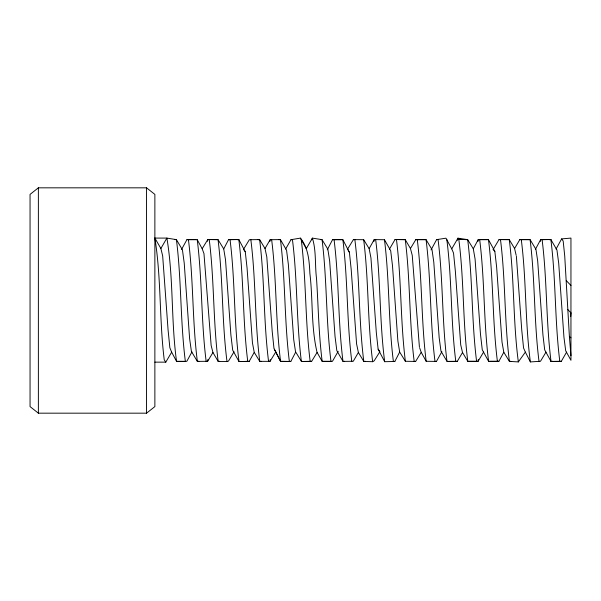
<?xml version="1.0" encoding="UTF-8"?>
<svg xmlns="http://www.w3.org/2000/svg" width="601" height="601" viewBox="0 0 601 601"><rect width="100%" height="100%" fill="white"/><g stroke="black" fill="none" stroke-linecap="round" stroke-linejoin="round"><path stroke-width="0.9" d="M570.68 316.667L570.95 313.016M154.87 238.086L160.88 248.491L162.676 255.951L168.062 329.791L169.858 347.769L171.653 352.186L165.793 362.14L164.238 359.856C159.235 319.447 161.346 278.263 154.87 238.086L166.883 238.086L176.424 239.656L182.426 249.791L184.222 263.028L189.608 338.603L191.403 351.405L197.353 361.389L207.638 361.291L207.848 359.563M269.932 241.452L270.149 239.716L280.427 239.596L286.557 250.226L288.352 264.312L293.739 339.828L295.534 351.75L301.349 361.261L302.829 361.456L311.641 361.359L317.08 352.434C310.95 326.764 313.031 299.659 309.898 273.515C309.267 261.104 308.531 248.258 300.395 238.116L290.952 239.701L285.648 249.009M270.247 359.616L270.037 361.351L268.557 361.359C263.456 320.949 264.733 279.983 259.617 239.574L249.34 239.731L243.473 249.415M478.306 359.488L478.08 361.344L467.796 361.329L462.515 352.509L460.719 344.876L455.333 270.931L453.537 253.096L451.742 248.852L445.95 238.176L436.596 239.641L431.045 249.926M540.397 241.384L540.615 239.649L550.862 239.529L556.947 249.986L558.697 263.133L563.948 337.229L565.699 350.789L570.95 360.3L570.95 238.086L561.619 238.905L556.053 249.069M207.555 241.286L207.773 239.559L218.028 239.641L223.722 248.927L225.518 259.79L230.904 335.095L232.7 350.173L239.01 361.562L249.235 361.351L254.238 352.359L252.443 342.855L247.064 268.001L245.268 251.706L238.807 239.544L228.553 239.649L223.722 248.927M373.965 241.437L374.19 239.596L384.475 239.731L390.695 250.73L392.491 265.65L397.877 341L399.673 352.028L405.367 361.269L415.644 361.434L421.218 352.306L419.723 348.077M477.975 241.452L478.208 239.626L488.485 239.686L494.833 251.286L496.629 267.032L502.015 342.119L503.811 352.246L509.408 361.374L518.347 361.922L525.357 352.118L523.561 348.009L521.766 330.265L516.379 256.251M457.331 240.295L457.962 238.176L467.676 239.649L473.287 248.776L475.083 259.023L480.469 334.156L482.265 349.79L488.598 361.351L498.883 361.321L503.811 352.246M311.836 239.814L312.407 238.116L322.053 239.664L327.853 249.197L329.649 260.954L335.035 336.44L336.83 350.683L342.991 361.404L353.275 361.261L358.376 352.464L356.581 343.892L351.194 269.443L349.399 252.367L342.855 239.686L332.571 239.641L327.282 249.806M349.399 252.367L347.603 249.099L353.38 239.619L363.665 239.701L369.149 248.619L370.945 257.949L376.331 332.736L378.127 349.173L384.67 361.704L394.834 361.464L399.673 352.028M295.594 352.299L290.816 361.456L280.562 361.359L273.988 348.505L272.193 331.286L266.806 256.92L265.011 248.521L259.617 239.574L258.137 239.716M535.476 249.22L540.615 239.649L550.862 239.529C556 279.946 554.708 320.934 559.809 361.359L561.289 361.351L566.57 352.148M473.287 248.776L478.208 239.626L487.013 239.581M191.922 351.946L186.828 361.306L185.348 361.389L176.544 361.366L171.653 352.186M181.532 249.46L186.956 239.604L197.241 239.724L202.176 248.724L203.972 253.622L211.154 345.515L212.949 352.502L218.163 361.411L226.998 361.562L228.485 361.103L234.029 351.78M421.218 352.306L426.177 361.284L436.454 361.411L441.863 351.63M369.149 248.619L374.19 239.596L375.678 239.701C380.786 280.186 379.419 321.242 384.67 361.704M338.183 351.3L332.451 361.329L322.174 361.366L317.08 352.434M160.88 248.491L166.883 238.086C173.689 278.691 170.954 320.513 176.544 361.366L185.348 361.389C180.24 320.994 181.51 280.043 176.424 239.656L174.944 239.604M389.373 249.272L395.007 239.544L405.262 239.649L410.445 248.506L412.241 255.32L419.423 347.235M265.011 248.521L270.149 239.716M451.742 248.852L457.962 238.176L458.796 239.326C464.077 279.773 462.642 320.851 467.796 361.329L478.08 361.344L483.595 352.058M516.176 255.387L514.584 248.491L519.812 239.626L530.082 239.641L535.942 249.332L537.692 261.029L542.943 334.952L544.694 349.902L551.034 361.441L561.289 361.351M493.038 249.663L499.018 239.581L509.272 239.634L514.584 248.491M410.445 248.506L415.787 239.641L426.064 239.649L431.991 249.528L433.787 262.171L439.173 337.739L440.969 351.134L446.979 361.299L448.466 361.411L457.271 361.366L462.515 352.509M545.986 352.126L540.502 361.276L530.36 361.922L525.357 352.118M207.638 361.291L212.949 352.502M202.176 248.724L207.773 239.559L218.028 239.641C223.136 280.096 221.814 321.114 226.998 361.562M274.349 349.189L275.784 351.946L270.037 361.351L259.76 361.359L254.238 352.359M38.374 187.828L30.05 194.401L30.05 406.599L38.374 413.172L146.554 413.172L154.87 406.599L154.87 194.401L146.554 187.828L38.374 187.828L38.374 413.172M358.376 352.464L363.8 361.449L372.665 361.704L374.175 360.81L379.922 351.645L378.127 349.173M549.382 239.739L550.862 239.529M365.28 361.261L363.8 361.449C358.677 321.054 359.954 280.089 354.868 239.686L353.38 239.619M237.327 239.731L238.807 239.544C243.938 279.961 242.646 320.942 247.747 361.359L249.235 361.351M542.094 239.641C547.195 280.058 545.911 321.032 551.034 361.441L552.514 361.276M219.65 361.291L218.163 361.411C213.062 321.039 214.309 280.111 209.253 239.724L207.773 239.559M278.939 239.701L280.427 239.596C285.52 279.968 284.281 320.889 289.336 361.261L290.816 361.456L280.562 361.359L275.784 351.946M290.952 239.701L292.439 239.596C297.533 279.968 296.293 320.889 301.349 361.261M198.841 361.306L197.353 361.389C192.252 320.994 193.522 280.043 188.429 239.656L186.956 239.604M344.463 361.329L342.991 361.404C337.882 321.017 339.144 280.058 334.058 239.664L332.571 239.641M510.895 361.321L509.408 361.374C504.322 320.994 505.569 280.066 500.498 239.686L499.018 239.581L509.272 239.634C514.456 280.201 512.969 321.377 518.347 361.922M247.747 361.359L239.01 361.562C233.827 321.114 235.149 280.096 230.033 239.641L228.553 239.649M188.429 239.656L195.761 239.559M302.829 361.456L311.641 361.359M230.033 239.641L238.807 239.544M448.466 361.411L457.271 361.366M551.034 361.441L559.809 361.359M334.058 239.664L341.376 239.619M261.247 361.351L259.76 361.359C254.659 320.942 255.951 279.961 250.82 239.544M498.883 361.321L488.598 361.351C483.512 320.964 484.774 280.028 479.681 239.649M415.787 239.641L426.064 239.649C431.142 280.013 429.91 320.926 434.974 361.299L436.454 361.411M154.87 362.14L165.793 362.14M519.812 239.626L530.082 239.641C535.183 280.058 533.898 321.032 539.022 361.441M436.596 239.641L438.076 239.649C443.155 280.013 441.923 320.926 446.979 361.299M320.566 239.641L322.053 239.664C327.132 280.058 325.87 321.017 330.978 361.404L322.174 361.366C318.658 333.863 318.357 306.082 316.517 278.443C314.834 265.161 316.389 250.925 312.407 238.116L306.307 248.581L300.395 238.116M466.196 239.626L458.796 239.326L467.676 239.649C472.762 280.028 471.507 320.964 476.593 361.351M415.644 361.434L414.164 361.284C409.108 320.919 410.34 280.013 405.262 239.649L395.007 239.544L396.487 239.731C401.528 280.058 400.326 320.934 405.367 361.269M394.834 361.464L393.355 361.269C388.314 320.934 389.516 280.058 384.475 239.731M561.619 238.905L563.175 241.024L564.73 256.018L569.395 336.53L570.95 337.882M493.631 250.204L494.833 251.286M566.285 280.652L570.95 285.483M567.84 309.575L570.95 312.873M243.916 249.986L245.268 251.706M446.783 239.326C452.065 279.773 450.63 320.851 455.783 361.329M301.244 239.671C306.315 280.043 305.09 320.987 310.161 361.366M530.36 361.922C524.981 321.377 526.468 280.201 521.285 239.634M372.665 361.704C367.414 321.242 368.774 280.186 363.665 239.701M351.795 361.449C346.664 321.054 347.941 280.089 342.855 239.686M271.629 239.574C276.745 279.983 275.468 320.949 280.562 361.359M206.158 361.411C201.05 321.039 202.304 280.111 197.241 239.724M488.485 239.686C493.564 280.066 492.309 320.994 497.403 361.374M417.274 239.649C422.345 280.013 421.121 320.919 426.177 361.284M569.395 336.53L570.95 355.687M146.554 187.828L146.554 413.172"/></g></svg>
